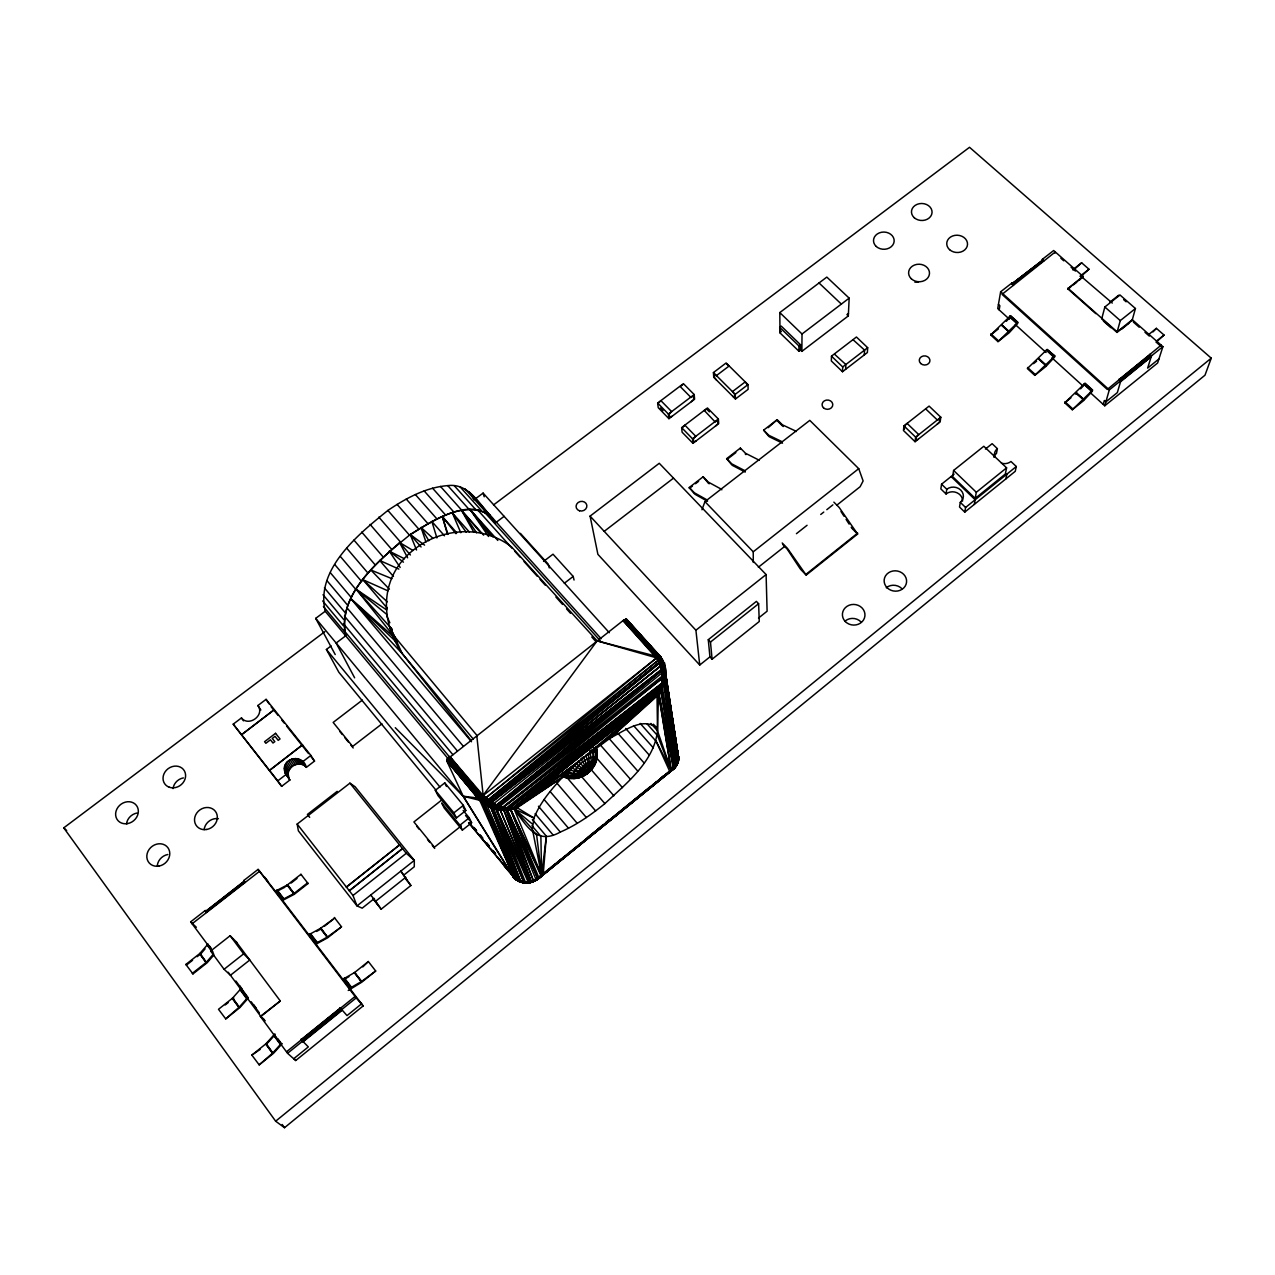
<?xml version="1.0" encoding="UTF-8"?>
<svg xmlns="http://www.w3.org/2000/svg" width="1275" height="1275" viewBox="0 0 1275 1275"><rect width="100%" height="100%" fill="white"/><g stroke="black" fill="none" stroke-linecap="round" stroke-linejoin="round"><path stroke-width="1.5" d="M670.028 705.489L678.204 755.374L677.742 760.904L677.694 753.573L678.475 756.92L678.252 761.35L676.212 766.132L543.278 873.534C536.855 883.766 520.598 886.747 512.901 876.419L463.192 796.222L446.712 760.808L447.047 759.422L623.061 620.59L626.439 619.236L660.657 656.864L663.606 662.57L678.459 757.701L677.089 764.092L673.519 769.096L542.002 875.24C535.165 884.276 520.057 885.997 512.901 876.419C519.802 885.663 534.066 884.053 541.126 875.925L510.59 809.673L537.907 878.587C530.878 885.217 518.877 883.989 512.948 876.483C517.634 882.396 526.192 884.515 533.141 881.663C527.452 883.734 520.901 882.81 516.008 879.431L517.762 880.595M446.712 760.808L478.061 798.453C486.572 808.446 499.928 808.27 512.678 808.398L660.418 689.026L508.486 808.175L661.151 686.699C665.933 676.706 665.199 663.096 657.247 654.856L625.563 619.283L658.283 654.569C668.753 665.359 665.152 682.252 658.283 693.967L581.065 759.645L562.626 777.128L517.236 807.76C503.832 813.243 486.747 809.322 478.428 797.082L447.398 758.832L480.595 798.469C489.616 807.346 503.37 810.454 515.562 808.127L610.645 737.779L657.039 696.134C665.295 684.356 666.618 666.666 658.283 654.569L626.041 619.204M447.86 758.211L479.193 795.967L486.189 800.11L488.102 799.855L657.98 660.45C665.901 655.541 662.57 690.221 658.33 693.871L660.195 689.743L512.678 808.398C500.501 807.457 486.811 808.828 478.444 797.05L447.398 758.832L479.193 795.967C488.277 807.139 504.023 810.374 517.236 807.76L533.97 818.024L532.344 828.973L541.604 875.399L532.998 881.71L521.587 882.22M670.809 770.69C675.591 768.697 679.288 762.96 677.583 757.334C680.595 757.94 675.24 768.315 677.025 764.793M798.931 351.231L798.963 345.971L779.726 327.34L781.288 326.145L800.525 344.776L800.493 350.035L801.863 351.374L848.321 315.913L849.166 298.143L826.822 277.089L779.806 312.582L779.981 330.161L781.336 331.484L779.774 332.663L798.931 351.231L800.493 350.035M801.863 351.374L802.023 334.002L779.806 312.582M514.287 877.901L481.854 802.326L446.808 759.948L478.189 797.608C486.126 807.187 498.939 810.119 510.845 809.641L517.236 807.76L514.096 808.876C527.276 827.061 537.046 845.166 560.315 832.065C576.571 825.021 591.186 814.741 604.876 803.601C626.137 783.488 654.123 761.812 657.502 730.814L658.49 694.174C665.375 684.038 666.777 669.901 661.39 658.824C653.214 645.23 669.168 669.056 665.327 672.419L678.491 757.43L665.231 674.555C665.088 669.885 663.829 653.374 656.402 658.075L483.177 795.52L480.372 798.819L479.751 800.317L514.223 877.837L483.145 803.266L519.483 881.344L484.404 804.19L447.047 759.422L478.428 797.082C484.516 805.991 497.903 812.414 508.119 809.019M833.866 502.143L838.567 506.844A3.267 1.02 51.4 0 1 839.874 508.47L857.597 534.034L806.183 575.073L788.189 549.413A3.299 0.924 51.5 0 0 786.866 547.772L782.197 542.975M663.048 663.781L660.657 656.864L626.742 619.379M660.53 659.032L664.323 666.458L678.364 760.41L664.976 677.408L677.631 763.231L676.372 765.829L535.898 880.164L588.652 837.229M594.023 765.893L589.018 772.268L588.046 771.534L588.205 762.705L585.942 755.278L592.7 752.17L595.744 752.043L597.194 753.493C598.31 771.088 577.368 784.603 561.845 775.965L572.507 778.133L565.51 777.511L561.877 775.885M535.293 880.674L537.413 879.399L532.822 881.758L537.062 879.622L673.072 769.431L539.739 877.678L530.846 882.412L523.929 882.587L496.198 809.163L498.621 805.673L662.347 672.642C665.518 668.785 660.243 659.079 656.641 655.143L623.73 620.128L655.302 656.003L659.414 662.299L662.347 672.642L662.347 680.977C664.514 635.014 668.945 689.807 657.039 696.134L657.502 730.814L671.176 770.291L677.344 764.06L678.236 760.203L677.551 754.688L678.507 759.438L678.141 756.202M522.017 882.412L520.917 881.933L490.875 807.505L520.407 881.726L487.225 805.864L478.061 798.07L446.696 760.426L481.663 802.055L482.89 799.951L490.572 803.569L496.756 804.923L661.566 669.965L493.584 803.76L491.305 807.25L488.357 806.39L491.512 807.744L523.929 882.587L493.632 808.382C474.38 799.537 488.676 803.808 498.637 805.673L662.299 678.204L662.092 683.719C661.358 693.441 666.921 671.431 665.088 668.992M660.928 657.342C664.387 661.677 663.653 674.602 661.9 683.097L503.035 807.155L506.446 807.92L661.47 685.137L503.386 807.25L490.779 803.186L480.866 798.102M678.061 761.812L677.423 754.991C679.527 756.123 677.439 765.351 677.933 760.681L676.372 765.829L678.396 760.633M532.344 819.554L546.337 836.161L543.278 873.534L537.907 878.587L507.45 810.071C505.808 808.35 494.732 809.227 501.824 809.96C497.505 808.956 487.672 807.553 490.827 801.736L659.382 663.175L656.641 655.143L624.383 619.746M831.491 356.139L831.332 360.952L842.504 371.726L867.367 352.553L867.685 347.708L856.433 337.014L831.491 356.139L842.711 366.945L842.504 371.726M834.599 354.291L845.851 364.538L845.628 369.32M662.347 672.642L661.629 664.355L659.111 656.784M678.364 760.41L665.295 671.782L663.335 683.448L657.039 696.134L658.283 693.967L515.212 808.159L505.697 808.748L503.386 807.25L661.773 683.719L503.035 807.155L662.299 678.204L499.959 806.214L498.127 806.884L490.779 803.186L661.454 669.343L664.737 669.232L660.864 658.936L662.761 666.905L662.331 676.005L498.637 805.673L491.21 802.405L483.48 795.855L449.693 756.346L482.508 796.174L488.102 799.855L659.016 662.458L489.138 800.572L659.382 663.175L656.641 655.143L659.446 656.689L625.563 619.283M448.768 759.502L325.205 611.267C315.308 569.112 358.737 533.89 387.887 510.446C405.817 498.318 425.786 487.369 447.764 485.616C469.519 482.842 480.197 505.713 493.058 518.845M678.157 761.589L678.236 760.203M853.294 339.931L864.577 350.115L864.275 354.944M354.625 677.822L336.138 643.03L345.684 635.827C337.126 597.035 374.372 565.223 400.366 541.907L378.834 517.14M395.282 727.706L463.192 796.222L478.061 798.07M659.414 662.299C669.55 659.781 663.191 689.918 658.745 693.775L671.176 770.291L673.28 768.873L658.745 693.775L663.94 680.691L676.037 765.94C669.008 773.176 676.929 767.359 677.423 762.641M625.005 619.475L657.247 654.856C662.697 656.45 663.685 693.855 663.685 666.666C666.028 665.072 661.821 657.454 659.733 656.609M470.73 740.026L402.167 653.501C378.595 618.694 380.269 573.957 415.873 548.17C443.158 527.531 484.181 525.38 511.562 546.975L597.146 640.863L656.8 657.932L658.187 660.036L657.199 657.709L623.061 620.59L658.187 660.036M678.491 757.35L664.307 664.944L678.475 756.92L678.252 761.35L678.412 757.972M903.943 425.898L903.465 430.504L915.083 441.708L940.153 421.882L940.807 417.244L929.093 406.103L903.943 425.898L915.625 437.134L915.083 441.708M663.319 680.882L662.41 683.703L662.554 678.204L663.717 678.061L665.168 671.925M904.31 429.372L904.676 425.802L907.099 423.412L918.781 434.648L916.358 437.022L915.928 440.576L918.239 439.222M677.918 762.036L678.093 760.442M597.194 753.493L594.819 764.554L587.887 773.208L580.731 777.16L574.547 778.499L564.395 776.953L563.63 774.531C576.523 779.631 595.696 772.825 596.732 757.557L596.302 756.792C585.878 756.457 574.515 767.263 572.124 777.256L573.399 778.403L583.52 775.933L590.086 771.263L590.006 768.889M662.347 680.977L662.984 672.547M546.337 836.161L541.604 875.399L542.512 874.491L532.998 881.71M662.681 686.046L664.705 677.71L664.148 669.439L663.653 680.802L665.247 674.618L678.539 759.103C679.942 761.669 673.041 769.765 675.128 767.152L661.645 688.643L662.267 687.337L676.037 765.94L674.969 767.454C673.678 769.176 677.105 765.558 677.774 762.259M925.905 409.1L937.587 420.24L939.946 418.375L939.452 421.993L937.029 424.352M662.713 683.655L661.438 686.412C664.992 677.168 664.913 665.454 658.761 656.928M345.684 635.827C336.823 593.194 380.874 558.386 410.247 534.56C431.683 521.762 474.428 492.676 494.206 521.539M954.098 474.141L941.556 484.197L940.854 488.915L946.05 493.967A9.833 8.67 7.6 0 1 956.808 492.676A9.833 8.67 7.6 0 1 962.593 501.027M946.05 493.967L946.783 489.265L941.556 484.197M664.578 680.021L664.928 672.053M953.604 470.443L952.632 476.627L975.2 498.382L1005.306 474.061L1006.597 467.845L983.822 446.266L953.604 470.443L976.315 492.277L975.2 498.382M946.783 489.265A9.881 8.702 7.5 0 1 960.712 490.046A9.881 8.702 7.5 0 1 960.298 502.35L959.517 507.02L964.777 512.12L1015.251 471.32L1016.302 466.523L1010.979 461.502A9.833 8.543 8.6 0 1 1001.449 463.207M990.691 334.942L1010.613 315.674L1017.928 322.32L997.974 341.62L990.691 334.942L998.373 328.918M1013.482 285.457L1012.063 282.875L1000.636 291.768L997.719 308.582L1009.418 319.212M1151.102 357.064L1149.779 354.338L1151.484 355.853L1147.643 368.093L1158.927 358.96M999.17 309.889L999.887 305.745L998.437 304.422M964.777 512.12L965.589 507.482L1016.302 466.523M284.277 768.267C285.281 756.234 303.753 755.151 306.335 767.375L314.527 761.079L310.877 755.438L266.077 699.353L257.885 705.537C265.2 715.1 248.768 727.212 241.453 717.937L233.213 724.152L281.663 786.34L289.903 779.997L285.186 773.112L284.277 768.267L288.118 773.813L289.027 778.627M288.118 773.813C288.612 765.335 300.788 760.442 306.335 767.375M1012.063 282.875L1011.84 284.134L1042.886 260.116L1043.986 260.738L1042.376 259.303L1053.66 250.522L1083.017 276.356L1079.606 279.974M974.291 504.422L975.152 499.752L951.102 476.547M664.514 680.292L677.583 763.311L676.499 765.526L537.062 879.622L543.278 873.534L541.604 875.399L510.59 809.673L538.942 877.853C532.599 883.894 523.069 884.005 516.152 879.559M985.4 449.071L992.125 443.684L997.385 448.657L996.444 453.502A9.786 8.511 8.7 0 0 993.831 457.183M1042.376 259.303L1042.105 260.578L1042.886 260.116M1034.774 375.36L1054.951 355.884L1046.887 349.653L1027.347 368.555L1034.774 375.36L1045.978 366.419L1054.696 356.968M1005.847 478.922L1006.852 474.157M1055.031 253.103L1055.286 251.94L1002.038 294.366L1107.29 389.449L1161.174 345.142L1160.824 346.242M595.345 763.358C589.576 772.236 579.424 779.312 568.427 777.83L568.108 774.132L570.1 770.212L581.591 772.714L589.815 771.152L595.6 762.322L595.218 760.904C587.09 760.697 578.292 769.064 576.412 776.842L576.762 777.415C589.719 776.539 598.118 760.028 595.266 747.803L596.891 749.461L597.258 754.768L596.062 758.195M674.969 767.454L675.925 765.94L661.645 688.643L659.685 691.496M1095.815 313.65L1067.781 288.787L1083.017 276.356M1081.2 276.245L1088.977 269.216L1081.63 262.777L1073.869 269.774M596.732 757.557L590.883 769.654C599.282 759.183 580.428 768.841 580.523 775.152L581.846 776.379L578.276 777.798M1082.602 277.631L1112.278 303.067M579.408 777.607L585.623 774.833C591.967 768.156 594.421 758.322 592.11 749.349M596.222 746.863L596.875 756.346M663.669 683.559L664.642 679.607L676.611 765.207L663.446 683.4M1064.737 402.82L1085.089 383.217L1092.691 390.118L1072.291 409.753L1064.737 402.82L1070.92 397.848M1131.993 320.87L1135.435 308.518L1119.976 294.971L1104.851 306.988L1101.712 318.877L1116.996 332.424L1124.502 326.432M1118.35 296.358L1118.653 295.242L1109.617 302.414M1116.996 332.424L1120.279 320.615L1135.435 308.518M664.45 680.356L663.637 683.273L664.801 677.647L664.132 675.16M1103.226 404.414L1104.341 400.478L1105.887 401.864L1117.33 392.62L1120.868 380.588L1119.163 379.042L1120.518 381.767L1151.15 356.841M1090.029 392.429L1104.756 405.801L1109.298 389.911L1151.07 356.267M662.331 686.237L663.94 680.691M1156.138 342.21L1164.027 335.038L1156.393 328.344L1153.03 331.867M661.948 659.063L626.439 619.236M661.9 683.097L663.51 678.093M585.99 774.053C581.783 774.292 588.508 768.14 590.5 768.251L593.72 760.49L593.752 747.644M1067.908 288.23L1117.139 331.867L1132.328 319.738L1162.896 346.657L1157.62 363.008L1104.756 405.801M498.621 805.673L661.677 670.634L659.382 663.175L660.848 664.594L660.562 666.172L491.385 802.055L482.157 796.54L448.402 757.573L480.595 798.469L478.444 797.05L486.588 804.445L496.756 809.306L529.237 882.698L534.48 880.945L528.615 882.842M664.371 680.436L664.642 679.607M701.983 509.745L704.947 501.617L809.784 420.383L858.728 468.658L863.127 480.962L860.131 486.715L837.006 505.027M493.553 504.916L969.526 147.294L1211.25 358.163L1204.987 375.201L284.516 1127.706L275.655 1121.203L63.75 827.858L324.822 631.699M492.851 805.194L481.822 796.923L448.402 757.573L481.488 797.321C487.369 802.804 495.433 808.127 503.545 807.521M674.507 768.172L675.686 765.829M677.344 764.06L677.902 762.721M585.448 774.435L587.632 773.112L589.735 765.43L588.397 753.876M493.632 808.382L496.023 804.955L503.45 807.744M593.433 764.825L596.302 756.792L596.317 748.409M662.235 686.269L658.761 693.138L515.212 808.159L512.805 808.86L517.236 807.76M590.086 771.263L591.727 768.825M591.648 764.665L588.046 771.534L584.476 773.654L576.412 776.842L563.757 775.949M592.413 764.538L594.596 760.569M594.756 763.215L595.792 761.494M495.72 805.625L505.952 808.207L502.525 809.322L494.302 807.84M491.002 807.473L520.407 881.726L484.404 804.19L486.142 804.987L488.915 800.939M658.33 693.871L660.02 691.433M481.695 801.911L483.831 803.521L446.808 759.948M591.058 770.227L592.987 767.327M660.785 689.01L515.212 808.159L660.195 689.743M675.304 767.104L677.232 762.832L676.738 764.394L676.308 763.406M490.779 803.186L482.157 796.54L449.023 756.952L482.508 796.174L486.428 798.517L484.851 802.039L496.326 809.115L525.683 882.826M640.225 723.451L656.115 741.285L669.582 771.088L676.674 765.287M570.1 770.212L573.623 765.669L585.384 771.901L578.93 770.992L571.694 767.996M541.572 875.813L543.278 873.534L540.17 877.025L542.002 875.24M482.89 799.951L485.01 797.289L483.177 795.52L476.738 735.165L394.182 636.129L389.608 626.439L391.632 628.734M527.898 882.459L531.563 882.125L537.413 879.399C530.528 884.053 520.822 884.165 514.638 878.22L468.594 822.742M676.037 764.251L677.009 762.992L676.547 764.538M533.444 881.519L529.81 882.364L496.198 809.163L528.392 882.587L526.113 882.953M482.508 796.174L597.146 640.863L655.302 656.003L657.597 657.486L660.227 661.98L661.247 664.482L660.562 666.172L663.685 666.666L664.371 669.375M674.889 767.805L669.582 771.088L672.626 769.59M213.897 954.959L207.14 962.753L192.971 973.909L185.863 964.458L199.856 953.477L208.032 944.042M201.482 953.078L205.036 948.903M192.971 973.909L192.334 973.351L206.343 962.322L213.594 953.827L207.092 944.982M248.067 998.309L239.971 1007.521L225.723 1018.884L218.503 1009.29L232.433 998.245L241.278 988.316M225.723 1018.884L239.206 1007.138L247.94 997.353L235.907 981.049M532.663 881.79L533.54 881.137L507.179 810.087L536.185 879.893L543.278 873.534M282.237 1043.619L273.535 1053.293L259.192 1064.864L251.86 1055.11L265.869 1043.842L274.874 1033.898M274.986 1034.822L266.268 1044.48M277.902 1038.822L281.313 1043.444L272.802 1052.943L259.192 1064.864M1006.326 321.284L1010.406 316.774M1080.578 388.827L1084.403 384.668M206.343 962.322L199.984 953.333M505.187 809.513L502.924 808.812L512.885 808.748L504.693 809.992L507.386 809.912L499.688 809.131L492.246 806.151M547.708 870.331L535.5 880.372L527.244 882.842L529.029 882.762M239.206 1007.138L232.703 997.958M1076.769 392.987L1075.574 394.118M486.03 805.083L479.878 799.728M669.582 771.088L674.252 768.124M505.793 808.573L508.39 808.477L503.035 808.605M233.803 998.07L232.863 998.915M531.946 825.69L540.887 836.32L541.604 875.399L514.096 808.876L533.97 818.024C540.217 802.389 551.342 789.368 562.626 777.128L515.562 808.127L658.283 693.967L610.645 737.779C623.73 731.436 641.771 717.172 656.051 727.18L657.502 730.814L650.935 723.451M538.911 878.3L540.457 876.881M1092.404 391.186L1083.543 400.669L1072.291 409.753M600.876 744.217L658.283 693.967M535.723 880.356L522.495 882.491L517.299 879.654L520.025 880.451M587.122 773.176L588.763 771.789M672.706 769.478L675.128 767.152M200.653 953.923L197.131 956.696M1017.721 323.42L1009.131 332.823L997.974 341.62M550.768 867.813L555.342 864.052M558.402 861.533L561.446 859.015M587.393 837.675L595.027 831.396M598.071 828.878L602.661 825.116M605.705 822.598L608.765 820.096M591.712 834.727L594.756 832.224M597.13 830.025L649.501 787.233M652.752 784.747L655.812 782.26M660.386 778.515L663.398 775.885M496.756 804.923L661.677 670.634M536.265 878.634L532.281 881.439L535.516 880.531M537.731 879.176L674.666 767.821L536.759 879.75L540.377 876.945M275.655 1121.203L1211.25 358.163M663.127 675.352L662.809 678.188M293.696 1058.744L308.327 1046.918L300.852 1039.284L302.972 1041.898L342.13 1010.262M361.431 1003.951L347.023 1015.601L340.058 1007.648L342.019 1010.135M228.241 972.251L260.849 1016.51L280.293 1000.971L260.371 1016.398L287.56 1053.309L295.704 1060.529L363.152 1005.943L282.157 899.847M348.234 990.468L361.718 982.228L375.679 971.008L368.332 961.525L354.546 972.57L342.991 979.184L350.354 988.762L348.314 985.559M1156.473 341.126L1164.027 335.038M976.315 492.277L1006.597 467.845M301.123 1039.651L340.329 1008.015M1119.45 379.328L1150.066 354.625M301.41 1040.017L340.616 1008.382M1119.721 379.647L1150.337 354.928M301.697 1040.384L340.887 1008.748M1119.96 379.966L1150.576 355.263M301.968 1040.735L341.174 1009.099M1120.167 380.317L1150.783 355.598M302.239 1041.053L341.429 1009.418M1120.342 380.651L1150.958 355.932M287.56 1053.309L356.187 997.911L363.152 1005.943M1151.484 355.853L1162.896 346.657M302.669 1041.579L341.859 1009.943M1120.534 381.273L1151.134 356.57M493.584 803.76L491.385 802.055L660.498 666.028L490.827 801.736L485.918 800.509L479.193 795.967M508.486 808.175L661.47 685.137M1148.839 334.401L1156.393 328.344M260.132 1049.421L251.86 1055.11M362.817 966.896L368.332 961.525M712.087 659.223L759.262 621.499L758.609 603.712L756.394 601.386L708.278 639.699L709.936 656.88L712.087 659.223L710.478 642.074L708.278 639.699M710.478 642.074L758.609 603.712M372.794 898.524L381.177 909.187L410.885 885.503L400.86 871.08L407.347 880.77M806.198 574.164L857.661 533.093M758.513 618.056L767.104 611.203L766.1 574.563L659.255 463.287L590.086 516.12L597.895 554.338L699.736 665.024L709.936 656.88M1127.498 324.025L1132.009 320.423M1121.331 329.38L1128.837 323.388M469.248 817.801L471.607 822.789L462.379 830.121L459.956 825.18L469.248 817.801L463.144 810.422M461.279 825.849L434.424 847.206L413.913 821.945L441.963 799.823M374.452 898.429L362.196 908.167L357 905.903L298.382 830.822L297.171 824.08L349.924 783.153L355.119 786.755L414.311 860.402L414.279 866.761L403.569 875.288M334.273 917.458L341.509 926.798L327.627 937.81L316.216 944.074L308.98 934.655L320.567 928.296L334.751 918.064M381.177 909.187L375.663 901.234L405.785 877.264M456.418 817.976L453.884 812.844L463.367 805.354L444.768 782.882L435.333 790.309L437.978 795.584L456.418 817.976L465.805 810.533L463.367 805.354M353 895.496L406.279 853.294L414.311 860.402L357 905.903L353 895.496L297.171 824.08M699.736 665.024L695.911 630.232L766.1 574.563M225.213 1004.971L228.273 1002.548M324.36 926.303L333.269 919.243M1033.531 363.662L1036.607 361.207M509.713 808.334L660.418 689.026M915.625 437.134L940.807 417.244M796.429 533.683L807.059 525.284M820.733 514.478L823.762 512.072M826.806 509.681L832.878 504.868M758.354 567.248L784.571 546.497M753.286 562.45L753.238 551.804L858.728 468.658M224.065 969.287L243.621 953.859L249.788 959.995L230.456 975.263L224.065 969.287L210.63 951.038L230.138 935.722L236.72 942.352M282.954 900.23L294.254 894.333L308.056 883.511L307.546 882.874L293.903 893.568L282.285 899.704L275.687 891.05L287.305 884.962L300.932 874.315L301.442 874.969M1072.626 269.822L1081.63 262.777M192.573 960.266L186.501 965.032L185.863 964.458M291.114 883.065L297.011 878.443M1079.973 276.293L1088.977 269.216M1067.781 288.787L1082.73 277.058M1067.653 289.361L1070.649 287.018M1073.63 284.676L1076.626 282.317M212.59 951.309L190.676 921.825L205.227 910.509L206.678 912.438L205.227 910.509M205.817 911.211L244.258 881.153L245.198 882.459L243.748 880.547L258.092 869.391L279.735 896.692M1011.904 283.927L1042.663 260.084M205.912 911.354L244.386 881.264L243.748 880.547M206.04 911.561L244.561 881.599M1012.015 283.783L1043.141 260.18M206.215 911.816L244.752 881.838M1012.844 283.767L1043.428 260.323M206.438 912.119L244.959 882.125M1013.115 283.895L1043.699 260.498M337.19 791.345L307.418 814.438L309.697 817.355M491.385 802.055L661.566 669.965M349.876 988.221L361.431 981.543L375.679 971.008M842.711 366.945L867.685 347.708M381.942 723.849L352.633 746.433L333.157 722.431L362.355 700.087M564.347 583.249L573.192 576.428L553.015 554.195L543.564 561.414M707.513 501.298L695.353 494.477A3.219 0.845 52.3 0 1 694.174 493.505L689.249 487.496L703.115 476.802L708.278 482.078L720.63 488.819A3.235 0.877 52.2 0 1 721.841 489.807M745.238 472.069L732.774 465.582A3.203 0.908 52.3 0 1 731.563 464.61L726.654 458.665L740.361 448.083L745.556 453.294L758.211 459.701A3.219 0.956 52.2 0 1 759.119 460.355M782.515 443.158L769.765 436.99A3.172 0.972 52.4 0 1 768.538 436.05L763.629 430.153L777.192 419.698L782.404 424.83L795.377 430.918A3.203 1.02 52.2 0 1 796.285 431.556M689.345 488.468L692.421 486.094M695.497 483.719L698.572 481.344M728.232 458.49L735.85 452.609M768.172 427.683L777.192 419.698M343.469 979.742L348.904 976.666M281.663 786.34L277.759 780.874L286.062 774.483L285.186 773.112M302.637 761.781L310.877 755.438M604.207 531.34L673.519 478.125M692.947 443.318L718.702 423.619L718.383 419.029L707.45 407.968L681.631 427.619L682.109 432.193L692.947 443.318L692.532 438.791L681.631 427.619M735.452 399.011L735.213 394.342L747.963 384.62L726.144 362.961L713.426 372.571L713.761 377.304L735.452 399.011L748.138 389.337L747.963 384.62M798.963 345.971L800.525 344.776M848.481 313.427L846.935 314.606L848.321 315.913M692.532 438.791L718.383 419.029M802.023 334.002L849.166 298.143M682.492 427.523L684.866 425.165L695.768 436.305L693.377 438.664L693.712 442.202L696.182 440.847M315.722 943.484L327.308 937.077L341.509 926.798M354.721 972.458L361.606 981.431M668.929 418.678L668.403 414.072L694.19 394.549L683.4 383.647L657.661 403.059L658.235 407.697L668.929 418.678L694.604 399.218L694.19 394.549M436.369 790.643L338.863 672.276L326.4 649.469L331.118 645.915M495.003 523.228L504.119 516.343M658.538 402.98L660.896 400.637L671.638 411.618L669.279 413.977L669.678 417.562L672.148 416.24M682.651 384.779L680.244 386.596L691.018 397.497L693.425 395.68L693.759 399.314L691.401 401.641M335.213 654.553L315.69 618.375L325.205 611.267M475.511 498.748L483.098 493.09L609.322 632.719M581.065 759.645L515.562 808.127L571.551 768.235M524.312 881.663L528.822 882.81M499.688 809.131L503.816 810.167L531.165 881.997L500.182 809.896L529.715 882.3L528.105 882.284L530.464 881.678M672.451 769.797L673.662 768.968M490.142 515.243C463.59 499.37 432.082 521.077 409.434 535.117L387.887 510.446M320.902 929.045L316.582 931.419M287.672 885.742L286.652 886.348M316.471 943.883L309.347 934.368M577.384 777.734L584.492 773.925M518.24 879.24L524.519 882.874M278.396 890.524L284.994 887.177M531.723 882.013L535.5 880.372M565.383 773.224L576.571 774.993L588.046 771.534L578.228 761.079M583.791 775.551L587.887 773.208M493.951 808.159L504.948 809.768L502.525 809.322M515.881 878.093L514.829 878.268L516.327 879.654L483.145 803.266L518.543 880.961C522.192 885.312 501.84 864.848 503.641 864.482M527.467 882.73L532.488 881.806L531.34 881.933L503.816 810.167M660.45 664.721L662.984 663.956L663.924 666.586M662.044 667.096L660.896 667.351L661.916 669.917M530.161 882.045L532.153 881.615M510.143 809.498L514.893 808.589L507.45 810.071L512.725 808.988L508.04 809.147M663.59 672.451L664.546 675.049M661.151 658.872L661.948 658.888M576.412 776.842L580.81 776.108M512.614 809.083L514.893 808.589M586.851 770.339L583.169 770.69L581.623 767.98L575.822 763.342M518.861 880.913L515.307 878.268L520.917 881.933L491.512 807.744M581.049 773.638L573.001 773.335L566.243 771.2M576.571 774.993L580.523 775.152M581.591 772.714L584.731 772.873M483.48 795.855L485.743 797.975L657.98 660.45L660.848 664.594L657.247 654.856M574.531 777.431L577.702 777.654M499.226 809.545L496.66 808.892M525.013 882.81L521.602 881.567L525.969 882.3M488.739 806.135L483.942 803.362M581.623 767.98L587.424 769.861M495.035 806.868L502.796 808.988L497.967 807.171M523.802 882.061L525.746 882.475L521.316 881.694L523.005 882.427M503.386 807.25L506.446 807.92M501.824 809.96L496.995 808.573M315.69 618.375L463.192 796.222L479.751 800.317L478.029 798.357M494.668 807.394L499.848 808.956L497.489 807.952M519.626 881.535L520.917 881.933M520.503 881.838L522.75 882.475M485.01 797.289L482.858 795.823L485.743 797.975L656.402 658.075L657.199 657.709L659.812 662.139M489.903 804.637L487.209 803.585L492.038 806.422M490.349 803.935L482.635 800.333L491.656 806.9M391.951 578.691L370.834 570.005L389.417 589.193M386.548 607.41L363.008 579.742L388.03 590.899M398.868 569.096L379.663 560.426L393.465 576.475M495.385 806.278L497.824 807.457M400.175 567.423L389.321 551.198L404.382 558.721M489.074 805.768L484.229 802.947L480.372 798.819M489.473 805.258L482.396 800.668M486.476 799.712L481.822 796.923M407.618 557.828L399.585 542.512L412.941 550.449M516.534 879.718L518.351 880.898M587.504 766.817L583.376 756.967L580.778 758.928L584.842 765.096L587.504 766.817L588.014 769.415M492.453 805.848L481.169 797.704M386.707 609.976L356.331 589.401L395.712 638.679L389.608 626.439M483.767 803.648L481.854 802.326L514.223 877.837L463.192 796.222M416.543 550.003L410.247 534.56L424.575 545.11M389.321 551.198L403.426 562.163M387.329 614.885L356.331 589.401L392.349 629.611M532.392 824.048L514.096 808.876L532.344 828.973M484.723 797.624L486.747 799.329M1123.642 299.625L1126.144 301.808M1060.864 258.251L1063.78 260.817M1071.08 267.24L1075.447 271.081M1133.443 322.129L1139.197 327.213M1144.966 332.281L1149.301 336.09M1156.505 342.433L1159.389 344.983M1104.851 306.988L1120.279 320.615M1103.417 321.093L1110.876 327.691M286.588 1051.716L355.119 996.428M395.712 638.679L350.96 598.82L471.495 741.763M1000.636 291.768L1109.298 389.911M1010.31 315.929L1017.625 322.559M1047.189 349.366L1054.648 356.139M1084.786 383.472L1092.388 390.373M1010.007 316.2L1017.338 322.83M1046.887 349.653L1054.345 356.41M1084.483 383.759L1092.085 390.66M1009.72 316.487L1017.036 323.117M1046.584 349.94L1054.043 356.713M1084.18 384.046L1091.783 390.947M1009.433 316.79L1016.749 323.42M1046.297 350.243L1053.756 357.016M1083.878 384.349L1091.48 391.25M1015.282 324.535L1046.074 352.49M1051.923 357.813L1082.714 385.767M425.946 542.002L421.069 527.483L432.767 538.13M363.008 579.742L387.361 601.88M260.371 1016.398L265.232 1020.829M1002.038 325.045L1009.338 331.691M1046.217 365.319L1038.79 358.546L1046.09 365.447M1076.243 392.684L1083.814 399.601L1076.116 392.827M1001.911 325.189L1009.21 331.835M1001.656 325.428L1009.067 331.962M1038.392 358.912L1045.946 365.574M1075.845 393.067L1083.559 399.856M260.849 1016.51L263.989 1019.363M990.882 333.859L998.166 340.537M1027.57 367.487L1034.997 374.292M1064.992 401.784L1072.562 408.717M63.75 827.858L66.667 830.535M819.028 282.97L841.357 304.088M190.676 921.825L196.35 927.292M192.748 924.391L192.111 923.769L259.542 871.287L260.1 871.957M960.298 502.35L965.589 507.482M726.862 364.156L728.886 366.18L716.168 375.806L714.143 373.782L714.398 377.464L716.454 380.014M747.293 384.476L745.222 381.894L732.472 391.6L734.559 394.182L734.735 397.816L732.727 396.286M777.208 420.718L782.101 425.579A3.172 1.004 52.4 0 0 783.328 426.519M713.426 372.571L735.213 394.342M763.629 430.153L768.841 435.301L781.687 441.517A3.203 0.988 52.2 0 1 782.276 441.883M852.497 528.902L857.597 534.034M709.426 411.857L706.685 409.1L704.246 410.422L715.195 422.009L717.618 420.16L717.857 423.73L715.482 426.073M726.654 458.665L731.818 463.893L744.377 470.427A3.219 0.924 52.2 0 1 745.269 471.081M657.661 403.059L668.403 414.072M660.307 407.952L662.984 410.693M782.77 544.489L787.201 549.111L799.792 568.204A3.283 0.924 51.3 0 0 801.114 569.845L806.183 575.073M708.039 482.779L703.115 476.802M704.947 501.617L753.238 551.804M689.249 487.496L694.381 492.803L706.637 499.672A3.235 0.861 52.2 0 1 707.513 500.342M473.232 739.07L402.167 653.501L350.96 598.82L397.162 642.855L396.19 640.082M590.086 516.12L695.911 630.232M623.73 620.128L657.597 657.486M520.391 533.364L548.282 564.203L549.254 567.917M468.961 491.736L601.147 638.695M464.993 488.851L486.237 512.47M483.831 511.371L600.238 640.767M460.084 486.859L481.424 510.574M477.535 509.793L512.072 548.25M514.733 551.198L520.057 557.111M524.041 561.558L537.317 576.332M539.978 579.296L545.286 585.209M555.916 597.035L562.562 604.43M566.546 608.876L570.531 613.307M591.775 636.974L595.76 641.405M454.314 485.759L475.718 509.602M497.824 540.441L470.108 509.506L488.532 536.504M447.764 485.616L469.216 509.57M653.406 724.216L656.051 727.18M440.481 486.428L461.98 510.494M483.639 535.149L461.662 510.558L473.79 532.121M647.047 723.833L657.518 735.563L671.176 770.291L658.49 694.174M432.576 488.197L454.123 512.375M460.801 532.727L452.338 512.917L469.423 532.105M633.579 725.618L653.342 747.867M424.161 490.923L445.74 515.212M456.785 532.854L442.329 516.566L447.493 534.4M625.674 728.471L649.278 755.119M415.363 494.557L436.943 518.957M444.497 535.803L431.842 521.459L436.911 537.938M616.622 731.85L644.034 762.896M406.279 499.067L427.874 523.563M609.131 738.528L637.723 771.04M397.083 504.39L418.662 528.982M599.409 743.867L630.488 779.344M410.247 534.56L421.085 546.975M596.684 758.067L622.487 787.663M399.585 542.512L410.407 554.976M590.723 769.112L613.881 795.807M360.044 1002.134L361.765 1004.126M370.069 524.392L391.553 549.222M580.476 775.343L604.876 803.601M361.733 532.089L383.153 556.968M480.818 532.918L461.662 510.558L476.563 532.807M566.132 776.587L595.632 810.9M353.94 540.09L375.296 565.016M556.872 783.073L586.373 817.53M346.816 548.298L368.108 573.24M550.322 791.759L577.256 823.347M340.457 556.585L361.67 581.543M544.106 799.505L568.507 828.24M334.974 564.809L356.108 589.751M538.448 806.214L560.315 832.065M267.67 880.882L264.323 876.754M535.117 813.705L552.856 834.727M330.448 572.842L351.486 597.784M326.91 580.587L347.852 605.498M346.959 607.777L463.016 745.923M532.87 830.663L536.663 835.157L541.604 875.399L510.845 809.641M324.424 587.918L345.286 612.797M344.425 616.096L457.311 750.879M492.963 536.903L470.108 509.506L490.158 535.612M323.021 594.74L343.772 619.554M343.373 623.634L452.912 754.736M322.687 600.955L343.342 625.706M343.804 630.264L448.943 756.282M323.42 606.486L343.995 631.157M463.351 807.553L465.805 810.533M465.55 815.458L471.607 822.789M474.077 827.523L476.611 830.599M480.42 835.189L482.954 838.249M486.747 842.855L489.281 845.915M493.074 850.521L495.608 853.581M473.408 827.523L475.942 830.583M479.735 835.173L482.253 838.233L479.846 835.157M488.58 845.899L486.046 842.839L488.66 845.883M494.907 853.549L492.373 850.489L494.971 853.533M469.423 823.092L475.75 830.758M478.284 833.818L482.093 838.424M484.627 841.484L488.437 846.09M490.971 849.15L494.764 853.756M497.298 856.816L499.832 859.892M469.025 823.012L515.052 878.284L513.873 876.515M447.047 759.422L480.006 799.457M446.696 760.426L478.061 798.453M326.4 649.469L439.987 787.073M435.333 790.309L453.884 812.844M473.551 827.491L476.069 830.567M459.956 825.18L441.692 802.979L444.242 808.063L462.379 830.121M339.835 731.515L342.258 734.512M344.696 737.508L348.33 741.986M350.752 744.982L353.191 747.979M416.67 826.2L419.077 829.164M427.476 839.524L429.882 842.488M432.289 845.452L434.695 848.417M349.924 783.153L406.279 853.294M281.679 719.945L284.118 722.989M286.556 726.033L306.032 750.417M271.161 706.796L278.03 715.371M306.159 750.608L308.55 753.589M310.941 756.585L314.527 761.079M406.072 879.463L410.885 885.503M455.988 533.699L442.329 516.566L447.939 534.352M375.663 901.234L370.754 894.986L371.296 895.847M233.213 724.152L277.759 780.874M658.665 654.585L663.606 662.57L665.725 676.212M300.932 874.315L308.056 883.511M287.64 884.738L294.063 893.456M320.902 928.057L327.468 936.966M287.305 884.962L293.903 893.568M320.567 928.296L327.308 937.077M354.546 972.57L361.431 981.543M287.13 885.057L293.728 893.648M320.392 928.391L327.133 937.173M354.386 972.682L361.271 981.638M277.217 890.077L283.815 898.716M310.494 933.635L317.252 942.464M344.521 978.148L351.406 987.169M276.834 890.285L283.433 898.923M310.128 933.858L316.869 942.671M344.138 978.371L351.023 987.392M276.452 890.508L283.05 899.162M309.745 934.097L316.487 942.926M343.756 978.626L350.641 987.647M276.069 890.779L282.668 899.417M343.373 978.897L350.737 988.492M277.583 892.946L279.655 895.911M310.861 936.535L316.343 943.978M343.724 979.551L345.892 982.658M258.092 869.391L356.187 997.911M236.13 941.747L280.293 1000.971M230.138 935.722L243.621 953.859M294.334 1058.664L295.704 1060.529M239.62 985.671L241.963 988.858M253.693 1004.764L256.036 1007.935M251.143 1001.736L259.367 1012.876M209.116 945.508L211.299 948.457M240.911 988.635L247.573 997.672M207.697 944.345L212.032 950.242M274.141 1034.519L280.946 1043.763M207.379 944.663L212.798 952.043M240.226 989.257L246.888 998.293M273.822 1034.838L280.627 1044.082M239.939 989.575L246.601 998.612M273.519 1035.157L280.325 1044.4M266.156 1043.556L272.802 1052.943M206.183 962.466L199.697 953.62L206.024 962.593M232.433 998.245L239.062 1007.282M265.869 1043.842L272.659 1053.086M232.257 998.373L238.903 1007.409M265.71 1043.986L272.483 1053.23M282.189 1124.486L284.516 1127.706M452.338 512.917L466.204 532.185M241.453 717.937L243.509 720.869M284.277 769.957L288.118 775.487M373.782 899.003L377.591 904.469M284.58 771.582L288.421 777.113M286.062 774.483L289.903 779.997M284.58 766.578L288.421 772.14M285.186 764.936L289.011 770.498M478.189 797.608L479.798 799.967M286.062 763.39L289.887 768.968M287.194 761.988L291.019 767.582M288.548 760.777L292.342 766.387M290.062 759.788L293.856 765.398M291.72 759.055L295.497 764.665M257.885 705.537L260.865 709.984M293.457 758.593L297.218 764.203M660.386 656.609L663.908 663.717L660.514 656.673M675.941 750.768L676.961 752.298M295.21 758.418L298.972 764.044M298.605 758.96L302.334 764.57M296.947 758.545L300.693 764.155M300.135 759.645L303.864 765.255M301.49 760.601L305.203 766.195M266.077 699.353L269.009 703.832M840.99 511.514L844.05 516.248M846.09 519.387L849.15 524.121M657.996 657.278L661.629 664.355L663.669 675.272M675.989 750.497L676.977 752.027L676.643 751.102M659.988 656.577L662.904 661.199L661.757 658.808M421.069 527.483L428.814 540.743M661.39 658.824L664.562 666.363M588.205 762.705L589.735 765.43L589.656 768.474L591.297 761.111L589.911 750.067M656.115 741.285L671.176 770.291M444.768 782.882L446.489 786.436M676.34 750.481L676.961 751.788M394.182 636.129L402.167 653.501M386.803 616.128L389.847 622.758M471.973 495.433L473.997 499.896M385.831 605.45L387.313 608.717M507.179 810.087L537.907 878.587M533.54 881.137L505.888 810.119L531.34 881.933M677.694 754.115L678.475 756.92L678.077 754.752M483.098 493.09L484.229 496.788M678.204 755.374L677.694 753.573L678.22 755.629M677.647 754.386L678.204 755.916M595.951 747.134L596.971 750.911M573.192 576.428L574.053 580.029M658.745 693.775L673.917 768.267L661.645 688.643M488.102 799.855L488.437 801.72M660.577 690.811L673.917 768.267M662.777 660.673L664.036 668.467M666.873 686.014L666.251 682.109L666.809 686.093M667.51 689.903L668.132 693.807M668.769 697.696L669.391 701.601L668.674 697.839M667.431 690.014L668.052 693.919M669.917 705.649L672.084 719.355M672.706 723.26L673.327 727.164M673.949 731.085L674.571 734.99M675.192 738.91L677.057 750.64M664.976 677.408L678.268 761.159M666.347 680.117L677.902 754.226M666.092 682.3L666.697 686.221M670.012 707.848L670.618 711.785M672.419 723.578L673.025 727.515M584.842 765.096L585.225 768.65M740.361 448.083L740.408 449.087M779.726 327.34L779.774 332.663M126.496 823.857A11.762 10.264 -39.2 0 1 136.983 813.036M173.065 788.587A11.603 10.2 -37 0 1 183.393 777.909M845.277 620.909A11.124 10.184 5.4 0 1 860.96 621.881M886.268 587.711A11.077 10.041 7 0 1 901.871 588.652M157.287 865.534A11.889 10.487 -40.8 0 1 167.822 854.505M204.143 829.627A11.73 10.423 -38.5 0 1 218.407 818.693M914.924 282.237A10.296 8.686 2.8 0 1 918.494 282.126M852.146 528.535A3.267 1.02 51.2 0 1 851.19 527.276M709.235 483.767A3.203 0.861 52.3 0 1 708.358 483.098M745.923 454.601A3.188 0.94 52.4 0 1 745.285 454.027M994.659 456.769A9.833 8.543 8.6 0 1 997.385 448.657M399.569 844.927L346.402 887.049L399.569 844.927M402.502 848.576L349.302 890.763L402.502 848.576M302.462 744.903L269.519 770.403L302.462 744.903M275.559 733.316L264.578 741.683L265.853 743.293L270.428 739.803L272.993 743.022L274.826 741.636L272.26 738.416L275.017 736.328L278.205 740.345L280.038 738.942L275.559 733.316M274.3 709.649L241.517 734.751L274.3 709.649M579.519 510.797A5.435 4.829 -11.7 0 0 586.819 505.235A5.435 4.829 -11.7 0 0 578.085 502.557A5.435 4.829 -11.7 0 0 579.519 510.797M920.693 363.502A5.339 4.574 3.9 0 0 929.714 361.893A5.339 4.574 3.9 0 0 923.403 355.964A5.339 4.574 3.9 0 0 920.693 363.502M823.443 407.777A5.371 4.67 0.5 0 0 832.527 406.135A5.371 4.67 0.5 0 0 826.343 400.095A5.371 4.67 0.5 0 0 823.443 407.777M127.612 823.586A11.953 10.407 -38.8 0 0 136.505 805.529A11.953 10.407 -38.8 0 0 116.838 809.131A11.953 10.407 -38.8 0 0 127.612 823.586M169.32 787.249A11.794 10.343 -36.6 0 0 185.592 774.897A11.794 10.343 -36.6 0 0 168.045 768.745A11.794 10.343 -36.6 0 0 169.32 787.249M914.239 217.706A10.296 8.495 2.1 0 0 931.611 214.598A10.296 8.495 2.1 0 0 919.45 203.681A10.296 8.495 2.1 0 0 914.239 217.706M876.228 246.457A10.343 8.622 1.1 0 0 893.695 243.318A10.343 8.622 1.1 0 0 881.599 232.241A10.343 8.622 1.1 0 0 876.228 246.457M845.309 621.562A11.3 10.328 5.1 0 0 864.434 618.072A11.3 10.328 5.1 0 0 851.302 604.621A11.3 10.328 5.1 0 0 845.309 621.562M887.097 587.711A11.252 10.168 6.7 0 0 906.095 584.253A11.252 10.168 6.7 0 0 892.883 571.009A11.252 10.168 6.7 0 0 887.097 587.711M159.008 866.076A12.081 10.63 -40.4 0 0 167.87 847.652A12.081 10.63 -40.4 0 0 148.012 851.302A12.081 10.63 -40.4 0 0 159.008 866.076M206.757 829.467A11.921 10.567 -38.1 0 0 215.379 811.314A11.921 10.567 -38.1 0 0 195.649 814.932A11.921 10.567 -38.1 0 0 206.757 829.467M949.572 249.661A10.407 8.654 3.5 0 0 967.103 246.505A10.407 8.654 3.5 0 0 954.72 235.397A10.407 8.654 3.5 0 0 949.572 249.661M911.402 278.858A10.455 8.766 2.6 0 0 929.045 275.687A10.455 8.766 2.6 0 0 916.709 264.403A10.455 8.766 2.6 0 0 911.402 278.858"/></g></svg>
